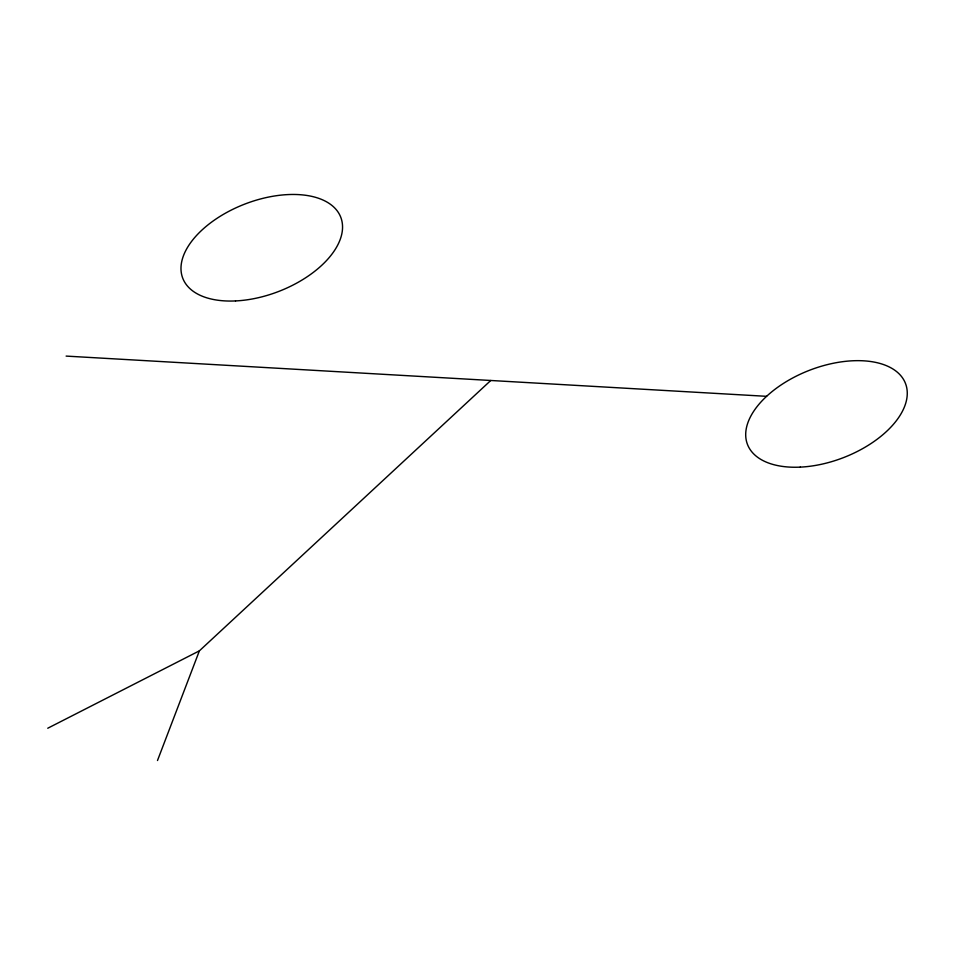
<?xml version="1.0" encoding="UTF-8"?>
<svg xmlns="http://www.w3.org/2000/svg" width="955" height="955" viewBox="0 0 955 955"><rect width="100%" height="100%" fill="white"/><g stroke="black" fill="none" stroke-linecap="round" stroke-linejoin="round"><path stroke-width="1.43" d="M157.491 760.526L199.38 650.856L490.763 380.484M47.75 728.235L199.38 650.856M66.122 356.096L766.59 396.325M235.515 300.932A84.673 46.855 -21.1 0 0 341.054 218.05A84.673 46.855 -21.1 0 0 208.739 224.282A84.673 46.855 -21.1 0 0 235.515 300.932M800.23 467.126A84.673 46.855 -21.1 0 0 905.77 384.244A84.673 46.855 -21.1 0 0 773.455 390.476A84.673 46.855 -21.1 0 0 800.23 467.126"/></g></svg>
